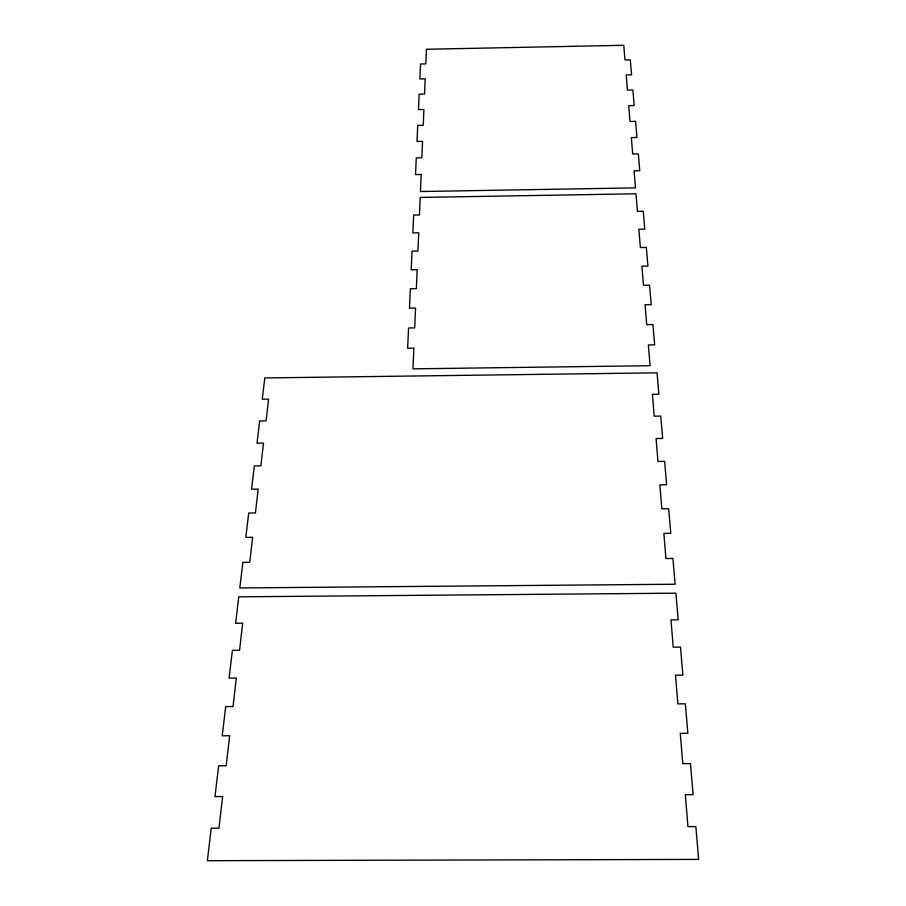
<?xml version="1.0" encoding="UTF-8"?>
<svg xmlns="http://www.w3.org/2000/svg" width="906" height="906" viewBox="0 0 906 906"><rect width="100%" height="100%" fill="white"/><g stroke="black" fill="none" stroke-linecap="round" stroke-linejoin="round"><path stroke-width="1.36" d="M413.872 348.142L413 368.844L650.078 365.707L648.379 344.948L654.664 344.858L652.92 324.541L646.703 324.631L645.072 304.744L651.221 304.654L649.557 285.186L643.475 285.277L641.912 266.217L647.926 266.126L646.34 247.451L640.372 247.553L638.877 229.263L644.778 229.173L643.237 211.257L637.405 211.347L635.955 193.793L420.203 197.429L419.467 214.949L413.68 215.039L412.876 232.91L418.719 232.808L417.949 251.053L412.049 251.143L411.199 269.75L417.168 269.66L416.364 288.663L410.339 288.754L409.467 308.165L415.548 308.074L414.721 327.893L408.561 327.983L407.643 348.232L413.872 348.142M421.165 174.473L420.452 191.528L635.468 187.87L634.064 170.781L639.772 170.679L638.345 153.918L632.694 154.02L631.346 137.587L636.941 137.486L635.559 121.359L630.021 121.472L628.719 105.651L634.211 105.549L632.875 90.034L627.45 90.136L626.193 74.915L631.584 74.813L630.304 59.864L624.97 59.966L623.758 45.3L426.432 49.264L425.809 63.907L420.52 64.009L419.852 78.924L425.186 78.822L424.552 94.02L419.161 94.122L418.459 109.603L423.895 109.501L423.238 125.277L417.745 125.379L417.02 141.461L422.558 141.359L421.868 157.757L416.273 157.859L415.514 174.575L421.165 174.473M222.616 796.555L218.958 828.186L211.223 828.209L207.361 860.7L698.639 859.398L695.842 826.578L687.937 826.612L685.321 794.687L693.113 794.653L690.451 763.577L682.762 763.611L680.281 733.35L687.869 733.316L685.344 703.837L677.858 703.883L675.502 675.163L682.886 675.117L680.497 647.111L673.203 647.167L670.961 619.863L678.164 619.806L675.887 593.181L238.754 596.827L235.605 623.249L242.683 623.192L239.546 650.282L232.389 650.338L229.082 678.107L236.33 678.062L233.035 706.544L225.696 706.589L222.219 735.808L229.66 735.763L226.183 765.763L218.652 765.797L214.982 796.589L222.616 796.555M252.615 537.337L249.728 562.309L242.853 562.377L239.807 587.949L675.117 584.234L672.92 558.47L665.921 558.526L663.849 533.385L670.768 533.317L668.673 508.764L661.833 508.832L659.862 484.857L666.623 484.789L664.619 461.358L657.949 461.437L656.069 438.549L662.66 438.47L660.746 416.092L654.223 416.171L652.433 394.303L658.877 394.223L657.054 372.83L264.801 377.949L262.264 399.218L268.606 399.138L266.092 420.882L259.682 420.962L257.032 443.193L263.521 443.113L260.883 465.865L254.326 465.933L251.562 489.206L258.199 489.138L255.435 512.955L248.72 513.023L245.82 537.405L252.615 537.337"/></g></svg>
